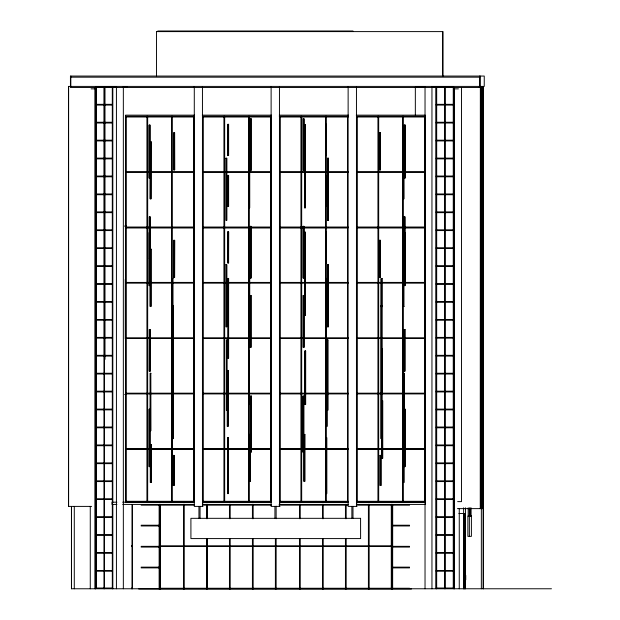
<?xml version="1.0" encoding="UTF-8"?>
<svg xmlns="http://www.w3.org/2000/svg" width="620" height="620" viewBox="0 0 620 620"><rect width="100%" height="100%" fill="white"/><g stroke="black" fill="none" stroke-linecap="round" stroke-linejoin="round"><path stroke-width="0.93" d="M125.542 116.273L194.231 116.258L194.231 502.037L125.55 502.037L125.55 116.994L194.231 116.994M126.286 502.037L126.286 116.994M146.932 501.301L146.932 116.258M147.661 501.301L147.668 116.258M149.257 466.651L149.257 409.208M150.164 371.147L149.281 371.147L149.281 329.507L150.164 329.507L150.164 371.147L150.048 329.507M149.242 285.619L149.281 216.822L150.164 216.822L150.164 249.744M149.242 178.064L149.242 125.07M149.397 329.507L149.281 371.147M149.397 258.463L149.397 216.822M149.908 466.651L149.908 409.208M149.893 285.619L149.893 232.624M149.893 178.064L149.893 125.07M150.025 444.625L150.025 430.264M150.048 216.822L150.048 258.463L149.281 258.463M150.017 141.445L150.017 125.07L149.125 125.07L149.125 178.064L150.017 178.064M159.185 589L159.185 505.153M159.417 589L159.41 504.285M160.146 504.285L160.146 589L160.146 504.409M171.57 501.301L171.577 116.258M171.632 458.32L171.632 400.877M171.965 349.106L171.841 393.723L172.732 393.723L172.732 349.106L171.841 349.106M172.306 501.301L172.306 392.948M172.306 349.417L172.306 116.258M172.407 438.208L172.407 458.32L171.515 458.32M172.616 393.723L172.616 349.106M173.003 306.714L173.003 278.504M183.512 589L183.512 504.285M184.256 589L184.256 504.285M193.494 501.301L193.494 116.258M271.227 502.045L202.554 502.045L202.554 116.258L271.545 116.258M203.29 502.037L203.29 116.994M206.483 589L206.491 538.943M206.483 518.731L206.483 504.285M207.227 504.285L207.227 518.731L207.235 505.254M223.936 501.301L223.936 116.258M224.672 501.301L224.672 116.258M226.656 326.817L226.656 264.694M226.656 220.34L226.656 158.224M227.129 410.2L227.129 339.907M229.454 589L229.462 538.943M229.454 518.731L229.454 504.285M230.19 589L230.198 538.943M230.19 518.731L230.19 504.285M248.581 501.301L248.581 116.258M248.922 315.379L248.922 232.167M248.922 207.816L248.922 124.612M249.31 501.301L249.317 315.557M249.31 232.353L249.317 207.196M249.31 124.969L249.317 116.258M249.573 315.379L249.573 232.167M249.573 207.816L249.573 124.612M249.69 296.027L249.69 232.167L248.806 232.167L248.806 315.379L249.69 315.379M250.17 481.353L250.17 434.411M252.417 589L252.433 538.943M252.417 518.731L252.417 504.285M253.162 589L253.169 538.943M253.162 518.731L253.162 504.285M270.498 501.301L270.506 116.258M275.388 589L275.396 538.943M276.132 589L276.14 538.943M276.132 518.731L276.14 506.214M348.238 502.045L279.558 502.045L279.558 116.258M280.294 502.037L280.294 116.994M299.507 589L299.514 538.943M299.507 518.731L299.507 504.285M300.243 589L300.251 538.943M300.243 518.731L300.243 504.285M300.94 501.301L300.948 116.258M301.676 501.301L301.676 116.258M303.025 452.081L303.025 396.103M303.304 347.324L303.304 295.639M303.265 278.024L303.265 226.347M303.265 170.469L303.265 118.784M303.676 452.081L303.676 396.103M303.792 434.705L303.792 396.103L302.901 396.103L302.901 452.081L303.792 452.081M303.955 347.324L303.955 295.639M303.916 278.024L303.916 226.347M303.916 170.469L303.916 118.784M322.47 589L322.478 538.943M322.47 518.731L322.47 504.285M323.214 589L323.221 538.943M323.214 518.731L323.214 504.285M325.585 501.301L325.585 116.258M325.717 358.12L325.717 278.434M325.725 262.942L325.725 231.888M325.725 206.46L325.725 175.406M325.725 155.388L325.725 124.333M326.314 501.301L326.322 116.258M326.368 358.12L326.368 278.434M326.376 262.942L326.376 231.888M326.376 206.46L326.376 175.406M326.376 155.388L326.376 124.333M326.624 493.613L326.624 437.635M326.88 426.397L326.88 370.419M326.996 409.99L326.996 426.397L326.112 426.397L326.112 370.419L326.996 370.419M345.441 589L345.449 538.943M345.441 518.731L345.441 504.285M346.177 589L346.192 538.943M346.177 518.731L346.177 504.285M347.502 501.301L347.51 116.258M356.57 116.994L356.57 502.037L425.243 502.045L425.243 116.258L356.562 116.273L356.562 117.009L425.243 116.994L425.258 115.15L356.267 115.15M357.298 502.037L357.306 116.994M368.412 589L368.412 504.285M369.148 589L369.148 504.285M377.944 501.301L377.952 116.258M378.68 501.301L378.68 116.258M379.696 277.466L379.696 240.289M379.696 169.911L379.696 132.734M380.223 485.514L380.223 455.382M380.347 277.466L380.347 240.289M380.347 169.911L380.347 132.734M380.874 485.514L380.874 455.382M381.153 438.627L381.153 305.815M381.804 438.627L381.804 305.815M381.928 401.094L381.928 393.39M381.928 349.122L381.928 305.815L381.037 305.815L381.037 438.627L381.928 438.627M391.375 504.285L391.375 589L391.375 504.409M392.119 589L392.119 504.285M392.646 589L392.692 504.409M402.589 501.301L402.589 116.258M403.325 501.301L403.287 373.271L404.17 373.271L404.17 409.657M403.953 141.608L404.07 198.826L403.186 198.826L403.186 141.608L404.07 141.608M403.325 373.596L403.325 305.877M403.325 249.767L403.325 198.493M403.325 141.414L403.325 116.258M403.814 482.523L403.814 444.525M404.054 430.714L404.054 373.271M403.953 306.388L403.953 249.162M424.514 501.301L424.514 116.258M436.147 87.373L436.139 588.768L436.139 87.141M436.41 588.024L436.418 87.373M436.666 588.768L436.682 87.373M444.695 588.768L444.711 87.373M445.23 588.768L445.238 87.373M453.251 588.024L453.267 87.373M453.514 588.024L453.514 87.373M453.77 588.768L453.778 87.373M454.297 588.768L454.313 87.373M463.721 579.77L463.721 575.329M464.659 579.77L464.574 575.329M465.55 579.77L465.55 575.329M480.322 508.625L480.407 86.405L480.407 508.625M481.267 508.625L481.267 86.405M483.228 588.768L483.228 86.405M483.313 588.768L483.313 86.405M157.782 31L353.02 31M157.046 31.519L158.55 31.519M70.82 77.174L479.764 77.174M95.612 87.149L112.313 87.149M116.7 87.141L112.832 87.141L112.825 502.626M123.403 87.141L127.224 87.141M415.315 87.141L425.584 87.141M432.008 87.141L453.77 87.149M91.094 88.854L95.255 88.854L95.255 588.768M458.405 88.854L454.135 88.854L454.135 588.768M95.612 104.331L112.313 104.331M436.154 104.331L453.77 104.331M95.612 105.075L112.313 105.075M436.154 105.075L453.77 105.075M194.548 115.15L125.558 115.15L125.55 502.037M202.298 115.15L271.545 115.15M279.279 115.15L348.525 115.15M279.279 116.258L348.246 116.258M202.546 117.009L271.227 117.009L271.227 116.273L271.235 501.301L202.554 501.317L202.554 502.045M279.55 117.009L348.231 117.009M95.612 122.256L112.313 122.256M436.154 122.256L453.77 122.256M95.612 123.008L112.313 123.008M436.154 123.008L453.77 123.008M325.608 124.333L326.492 124.333L326.492 155.388L325.608 155.388M304.529 124.612L305.42 124.612L305.42 207.816L304.529 207.816M95.612 140.19L112.313 140.19M436.154 140.19L453.77 140.19M95.612 140.934L112.313 140.934M436.154 140.934L453.77 140.934M150.149 141.608L151.04 141.608L151.04 198.826L150.149 198.826L150.265 141.608M151.04 141.608L150.924 198.826M95.612 158.116L112.313 158.116M436.154 158.116L453.77 158.116M95.612 158.867L112.313 158.867M436.154 158.867L453.77 158.867M174.53 132.734L174.646 169.911L174.646 132.734L173.755 132.734L173.755 169.911L173.871 132.734M173.755 169.911L174.646 169.911M125.542 171.655L194.231 171.639M348.231 171.655L279.55 171.655L279.55 172.391L348.231 172.391M403 171.639L356.562 171.655L356.562 172.391L403 172.375M404.922 171.655L425.243 171.639L425.235 172.391L404.922 172.391M125.542 172.391L194.231 172.375M325.608 175.406L326.492 175.406L326.492 206.46L325.608 206.46M95.612 176.041L112.313 176.041M436.154 176.041L453.77 176.041M95.612 176.793L112.313 176.793M436.154 176.793L453.77 176.793M95.612 193.975L112.313 193.975M436.154 193.975L453.77 193.975M95.612 194.719L112.313 194.719M436.154 194.719L453.77 194.719M95.612 211.901L112.313 211.901M436.154 211.901L453.77 211.901M95.612 212.652L112.313 212.652M436.154 212.652L453.77 212.652M124.465 226.075L126.403 226.075M125.542 227.036L194.231 227.029M348.231 227.036L279.55 227.036L279.55 227.772L348.231 227.772M356.562 227.036L425.243 227.029M203.523 227.757L270.266 227.757M279.558 227.757L347.27 227.757M425.243 227.757L356.57 227.757L425.235 227.772L425.235 227.036M95.612 229.834L112.313 229.834M436.154 229.834L453.77 229.834M95.612 230.578L112.313 230.578M436.154 230.578L453.77 230.578M227.734 231.888L228.617 231.888L228.617 262.942L227.734 262.942L227.734 231.888L227.85 262.942M325.608 231.888L326.492 231.888L326.492 262.942L325.608 262.942M228.617 231.888L228.501 262.942M304.529 232.167L305.42 232.167L305.42 315.379L304.529 315.379M150.017 232.624L149.125 232.624L149.125 285.619L150.017 285.619M404.209 232.624L405.1 232.624L405.1 285.619L404.209 285.619L404.178 216.822M173.755 240.289L174.646 240.289L174.646 277.466L173.755 277.466L173.755 240.289L173.871 277.466M174.646 240.289L174.53 277.466M95.612 247.76L112.313 247.76M436.154 247.76L453.77 247.76M95.612 248.504L112.313 248.504M436.154 248.504L453.77 248.504M404.07 249.162L403.186 249.162L403.186 306.388L404.07 306.388M404.945 258.463L404.062 258.463L404.062 216.822L404.945 216.822L404.976 285.619M95.612 265.685L112.313 265.685M436.154 265.685L453.77 265.685M95.612 266.437L112.313 266.437M436.154 266.437L453.77 266.437M172.236 278.504L173.127 278.504M325.601 278.434L326.492 278.434L326.492 358.12L325.601 358.12M125.542 282.418L194.231 282.41M348.231 282.418L279.55 282.418L279.55 283.154L348.231 283.154M356.562 282.418L403 282.41M404.922 282.418L425.243 282.41L425.235 283.154L404.922 283.154M125.542 283.154L194.231 283.138M356.562 283.154L403 283.138M95.612 283.619L112.313 283.619M436.154 283.619L453.77 283.619M95.612 284.363L112.313 284.363M436.154 284.363L453.77 284.363M95.612 301.545L112.313 301.545M436.154 301.545L453.77 301.545M95.612 302.289L112.313 302.289M436.154 302.289L453.77 302.289M172.236 306.714L173.127 306.714M95.612 319.471L112.313 319.471M436.154 319.471L453.77 319.471M95.612 320.222L112.313 320.222M436.154 320.222L453.77 320.222M95.612 337.404L112.313 337.404M436.154 337.404L453.77 337.404M125.542 337.799L194.231 337.792L194.223 338.536M348.231 337.799L279.55 337.799L279.55 338.536L348.231 338.536M356.562 337.799L425.243 337.792L425.235 338.536M95.612 338.148L112.313 338.148M436.154 338.148L453.77 338.148M125.542 338.536L194.231 338.52M356.562 338.536L425.243 338.52M227.246 339.907L226.354 339.907L226.354 410.2L227.246 410.2M95.612 355.33L112.313 355.33M436.154 355.33L453.77 355.33M95.612 356.074L112.313 356.074M436.154 356.074L453.77 356.074M95.612 373.256L112.313 373.256M150.939 373.271L150.055 373.271L150.055 430.714L150.939 430.714L150.823 373.271M436.154 373.256L453.77 373.256M95.612 374.007L112.313 374.007M436.154 374.007L453.77 374.007M95.612 391.189L112.313 391.189M436.154 391.189L453.77 391.189M95.612 391.933L112.313 391.933M436.154 391.933L453.77 391.933M125.542 393.188L194.231 393.173L194.223 393.917L125.542 393.917M325.988 393.173L279.55 393.188L279.55 393.917L325.988 393.909M327.918 393.188L348.231 393.188M356.562 393.188L425.243 393.173L425.235 393.917L356.562 393.917M327.918 393.917L348.231 393.917M124.667 394.506L126.596 394.506M171.515 400.877L172.407 400.877M112.313 409.115L95.612 409.115L96.147 409.115M436.154 409.115L453.77 409.115M150.025 409.208L149.141 409.208L149.141 466.651L150.025 466.651M95.612 409.867L112.313 409.867M436.154 409.867L453.77 409.867M95.612 427.041L112.313 427.041M436.154 427.041L453.77 427.041M95.612 427.792L112.313 427.792M436.154 427.792L453.77 427.792M403.287 430.714L404.17 430.714M95.612 444.974L112.313 444.974M436.154 444.974L453.77 444.974M95.612 445.718L112.313 445.718M436.154 445.718L453.77 445.718M125.542 448.57L194.231 448.555L194.223 449.299L125.542 449.299L194.231 449.291M271.227 448.57L202.546 448.57L202.546 449.299L271.227 449.299M348.231 448.57L279.55 448.57L279.55 449.299L348.231 449.299M356.562 448.57L425.243 448.555L425.235 449.299L356.562 449.299L425.243 449.291M203.523 449.291L270.266 449.291M279.558 449.291L347.27 449.291M95.612 462.9L112.313 462.9M436.154 462.9L453.77 462.9M95.612 463.651L112.313 463.651M436.154 463.651L453.77 463.651M95.612 480.833L112.313 480.833M436.154 480.833L453.77 480.833M95.612 481.577L112.313 481.577M436.154 481.577L453.77 481.577M112.313 498.759L95.612 498.759L96.147 498.759M436.154 498.759L453.77 498.759L453.251 498.759M95.612 499.503L112.313 499.503M436.154 499.503L453.77 499.503M125.55 501.301L194.231 501.301M348.246 501.301L279.558 501.317L279.558 502.045M356.562 501.317L425.25 501.301M457.653 501.627L461.497 501.627L461.497 87.373M116.901 502.185L112.057 502.185L112.057 504.409L116.901 504.409M122.714 502.185L194.393 502.185M271.405 502.185L202.725 502.185L202.725 504.409L271.405 504.409M348.409 502.185L279.728 502.185L279.728 504.409M122.714 504.409L194.393 504.409M279.147 504.409L348.409 504.409M356.547 504.409L425.413 504.409L425.413 502.185L356.733 502.185L356.733 504.409M141.12 505.153L159.417 505.153L159.417 504.409M160.146 505.153L194.014 505.153M202.709 505.153L271.413 505.153M279.147 505.153L347.851 505.153M356.547 505.153L391.383 505.153M392.127 505.153L409.58 505.153M91.636 506.4L68.533 506.4L68.533 86.405L484.243 86.405L484.251 76.059L70.44 76.059L70.44 87.513L483.499 87.513L483.499 86.405M203.004 506.4L194.285 506.4L194.285 86.405M280.007 506.4L271.118 506.4L271.118 86.405M357.019 506.4L348.13 506.4L348.13 86.405M457.405 508.625L482.329 508.625L482.329 86.405M458.878 513.531L465.535 513.531L465.45 588.768L465.535 507.796M95.612 516.685L112.313 516.685M436.154 516.685L453.77 516.685M95.612 517.437L112.313 517.437M436.154 517.437L453.77 517.437M141.12 525.218L159.417 525.218L159.417 525.962L141.12 525.962M392.127 525.218L409.58 525.218M392.127 525.962L409.58 525.962M95.612 534.618L112.313 534.618M436.154 534.618L453.77 534.618M95.612 535.362L112.313 535.362M436.154 535.362L453.77 535.362M132.324 545.561L131.579 545.561L131.579 546.305L132.324 546.305M160.146 545.794L391.383 545.794M141.12 546.336L159.417 546.336L159.417 547.072L141.12 547.072M392.127 546.336L409.58 546.336M160.146 546.53L391.383 546.53M392.127 547.072L409.58 547.072M95.612 552.544L112.313 552.544M436.154 552.544L453.77 552.544M95.612 553.288L112.313 553.288M436.154 553.288L453.77 553.288M141.12 567.145L159.417 567.145L159.417 567.881L141.12 567.881M392.127 567.145L409.58 567.145M392.127 567.881L409.58 567.881M95.612 570.47L112.313 570.47M436.154 570.47L453.77 570.47M95.612 571.221L112.313 571.221M436.154 571.221L453.77 571.221M463.651 575.329L465.729 575.329L465.729 579.77L463.651 579.77M95.612 588.024L112.576 588.024M132.324 588.031L131.579 588.031L131.579 588.768M436.147 588.024L453.77 588.024M160.146 588.256L391.383 588.256M392.127 588.256L409.58 588.256M551.467 588.768L71.44 588.768L71.44 506.493M138.733 589L411.463 589M482.438 123.117L482.422 174.793M482.438 230.671L482.422 282.356M482.43 308.117L482.422 341.341M482.43 356.167L482.414 379.959M482.445 400.427L482.438 456.413M482.244 86.405L482.244 508.625M482.128 158.573L482.128 238.266M482.128 282.759L482.128 362.452M482.128 385.469L482.128 414.183M481.453 123.117L481.446 174.793M481.453 230.671L481.446 282.356M481.446 299.971L481.438 351.649M481.446 400.427L481.438 456.413M481.345 86.405L481.345 588.768M481.159 127.317L481.143 178.994M481.159 234.879L481.143 286.556M481.151 318.385L481.143 354.733M481.159 377.185L481.151 416.206M481.151 440.246L481.143 496.225M480.128 76.059L480.128 86.405M479.764 76.059L479.764 86.405M479.392 86.405L479.392 87.513M471.084 507.85L471.084 516.096M470.169 507.85L470.169 516.096M469.363 516.096L469.363 536.362M469.293 507.85L469.293 516.096M468.178 507.85L468.178 516.096M464.977 513.531L464.977 575.267M464.977 579.126L464.977 588.768M464.892 513.531L464.892 575.267M464.892 579.126L464.892 588.768M464.574 513.531L464.659 588.768M463.721 513.531L463.721 588.768M463.636 507.796L463.636 588.768M459.257 508.516L459.257 588.768M443.06 76.059L443.06 31.605L156.511 31.605L156.511 76.059M442.533 31.605L442.533 76.059M431.954 86.405L431.954 588.768M425.033 86.405L425.033 588.768M415.338 87.443L415.338 115.15M404.976 125.07L404.976 178.064M404.969 409.208L404.969 466.651M404.829 216.822L404.829 258.463M404.829 329.507L404.829 371.147M404.325 125.07L404.325 141.445M404.325 232.624L404.325 249.969M404.318 430.264L404.318 466.651M404.178 329.507L404.178 371.147M392.359 505.153L392.359 589M382.587 400.877L382.587 458.32M382.261 349.106L382.261 393.723M381.935 438.208L381.935 458.32M381.866 278.504L381.866 306.714M381.215 278.504L381.215 306.714M356.454 86.405L356.454 506.4M352.989 506.4L352.989 518.32M351.873 506.4L351.873 518.32M328.22 158.224L328.22 220.34M328.22 264.694L328.22 326.817M327.748 339.907L327.748 410.2M327.569 158.224L327.569 220.34M327.569 264.694L327.569 326.817M305.544 351.036L305.544 404.542M305.303 124.612L305.303 207.816M305.303 232.167L305.303 315.379M304.893 351.036L304.893 404.542M304.707 434.411L304.707 481.353M304.645 124.612L304.645 207.816M304.645 232.167L304.645 315.379M304.056 451.654L304.056 481.353M279.45 86.405L279.45 506.4M274.931 506.4L274.931 518.32M251.201 396.103L251.201 452.081M250.96 118.784L250.96 170.469M250.96 226.347L250.96 278.024M250.922 295.639L250.922 347.324M250.55 396.103L250.55 452.081M250.31 118.784L250.31 170.469M250.31 226.347L250.31 278.024M228.501 124.333L228.501 155.388M228.501 175.406L228.501 206.46M228.501 278.434L228.501 358.12M228.245 437.635L228.245 493.613M227.997 370.419L227.997 426.397M227.85 124.333L227.85 155.388M227.85 175.406L227.85 206.46M227.594 437.635L227.594 493.613M202.446 86.405L202.446 506.4M200.059 506.4L200.059 518.32M198.942 506.4L198.942 518.32M174.003 455.382L174.003 485.514M173.065 305.815L173.065 438.627M158.821 504.409L158.821 505.153M158.821 525.218L158.821 525.962M158.821 546.336L158.821 547.072M158.821 567.145L158.821 567.881M151.063 444.525L151.063 482.523M150.924 249.162L150.924 306.388M150.265 177.847L150.265 198.826M150.265 285.409L150.265 306.388M132.324 504.804L132.324 588.768M132.138 504.804L132.138 588.768M125.279 279.349L125.279 338.869M123.341 86.405L123.341 588.768M116.421 86.405L116.421 588.768M112.832 504.517L112.832 588.768M112.298 87.373L112.313 588.768M104.997 87.373L104.997 359.368M104.462 87.373L104.478 588.768M103.943 87.373L103.958 588.768M96.139 87.373L96.147 588.024M95.875 87.373L95.883 588.024M95.604 87.373L95.612 588.768M95.085 87.373L95.1 588.768M90.264 506.579L90.264 588.768M74.284 506.493L74.284 588.768M71.525 506.493L71.525 588.768M70.82 76.059L70.82 86.405M68.619 86.405L68.619 506.4M207.227 538.943L207.227 589L207.235 538.943M225.889 264.694L225.889 326.817L226.773 326.817L226.773 264.694L225.889 264.694M225.889 158.224L225.889 220.34L226.773 220.34L226.773 158.224L225.889 158.224M248.558 351.036L248.558 404.542L249.449 404.542L249.449 351.036L248.558 351.036M248.806 124.612L248.806 207.816L249.69 207.816L249.69 124.612L248.806 124.612M249.403 434.411L249.403 481.353L250.286 481.353L250.286 434.411L249.403 434.411M303.18 295.639L303.18 347.324L304.071 347.324L304.071 295.639L303.18 295.639M303.149 226.347L303.149 278.024L304.033 278.024L304.033 226.347L303.149 226.347M303.149 118.784L303.149 170.469L304.033 170.469L304.033 118.784L303.149 118.784M325.856 437.635L325.856 493.613L326.748 493.613L326.748 437.635L325.856 437.635M379.579 240.289L379.579 277.466L380.463 277.466L380.463 240.289L379.579 240.289M379.579 132.734L379.579 169.911L380.463 169.911L380.463 132.734L379.579 132.734M380.099 455.382L380.099 485.514L380.99 485.514L380.99 455.382L380.099 455.382M403.046 444.525L403.046 482.523L403.93 482.523L403.93 444.525L403.046 444.525M251.077 118.784L250.185 118.784L250.185 170.469L251.077 170.469L251.077 118.784M228.617 124.333L227.734 124.333L227.734 155.388L228.617 155.388L228.617 124.333M405.1 125.07L404.209 125.07L404.209 178.064L405.1 178.064L405.1 125.07M328.337 158.224L327.453 158.224L327.453 220.34L328.337 220.34L328.337 158.224M271.227 171.655L202.546 171.655L202.546 172.391L271.227 172.391L271.227 171.655M228.617 175.406L227.734 175.406L227.734 206.46L228.617 206.46L228.617 175.406M251.077 226.347L250.185 226.347L250.185 278.024L251.077 278.024L251.077 226.347M271.227 227.036L202.546 227.036L202.546 227.772L271.227 227.772L271.227 227.036M194.231 227.757L125.55 227.757L194.223 227.772M151.04 249.162L150.149 249.162L150.149 306.388L151.04 306.388L151.04 249.162M328.337 264.694L327.453 264.694L327.453 326.817L328.337 326.817L328.337 264.694M228.625 278.434L227.734 278.434L227.734 358.12L228.625 358.12L228.625 278.434M381.99 278.504L381.099 278.504L381.099 306.714L381.99 306.714L381.99 278.504M271.227 282.418L202.546 282.418L202.546 283.154L271.227 283.154L271.227 282.418M251.038 295.639L250.154 295.639L250.154 347.324L251.038 347.324L251.038 295.639M173.181 305.815L172.298 305.815L172.298 438.627L173.181 438.627L173.181 305.815M404.945 329.507L404.062 329.507L404.062 371.147L404.945 371.147L404.945 329.507M271.227 337.799L202.546 337.799L202.546 338.536L271.227 338.536L271.227 337.799M327.864 339.907L326.98 339.907L326.98 410.2L327.864 410.2L327.864 339.907M382.377 349.106L381.494 349.106L381.494 393.723L382.377 393.723L382.377 349.106M305.668 351.036L304.776 351.036L304.776 404.542L305.668 404.542L305.668 351.036M228.113 370.419L227.222 370.419L227.222 426.397L228.113 426.397L228.113 370.419M271.227 393.188L202.546 393.188L202.546 393.917L271.227 393.917L271.227 393.188M251.317 396.103L250.434 396.103L250.434 452.081L251.317 452.081L251.317 396.103M382.703 400.877L381.819 400.877L381.819 458.32L382.703 458.32L382.703 400.877M405.085 409.208L404.193 409.208L404.193 466.651L405.085 466.651L405.085 409.208M304.823 434.411L303.94 434.411L303.94 481.353L304.823 481.353L304.823 434.411M228.369 437.635L227.478 437.635L227.478 493.613L228.369 493.613L228.369 437.635M151.179 444.525L150.288 444.525L150.288 482.523L151.179 482.523L151.179 444.525M174.119 455.382L173.236 455.382L173.236 485.514L174.119 485.514L174.119 455.382M471.394 516.096L467.875 516.096L467.875 536.362L471.394 536.362L471.394 516.096M360.608 518.32L190.906 518.32L190.921 538.586L360.608 538.586L360.584 518.32"/></g></svg>
